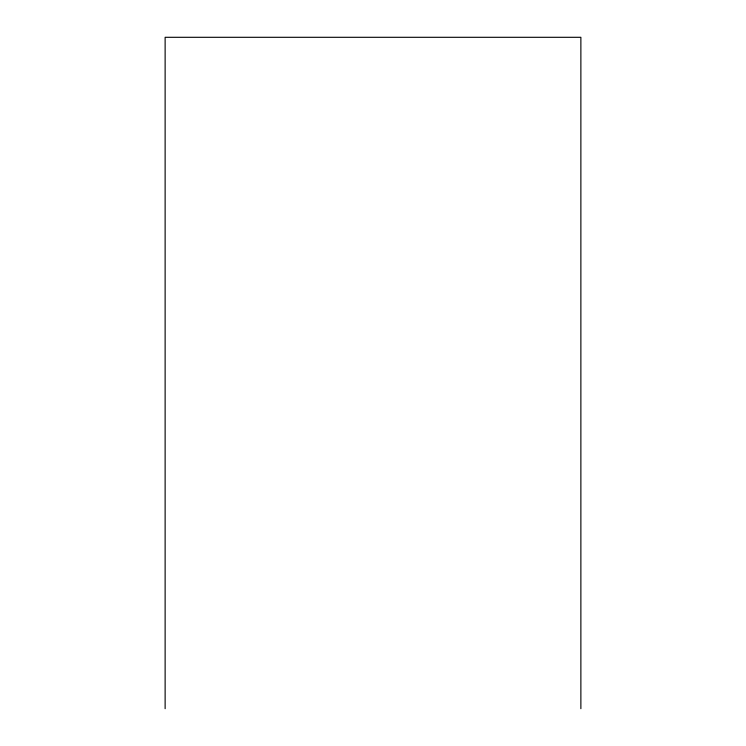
<?xml version="1.0" encoding="UTF-8"?>
<svg xmlns="http://www.w3.org/2000/svg" width="746" height="746" viewBox="0 0 746 746"><rect width="100%" height="100%" fill="white"/><g stroke="black" fill="none" stroke-linecap="round" stroke-linejoin="round"><path stroke-width="1.12" d="M580.873 708.7L580.873 37.3L165.127 37.3L165.127 708.7"/></g></svg>
